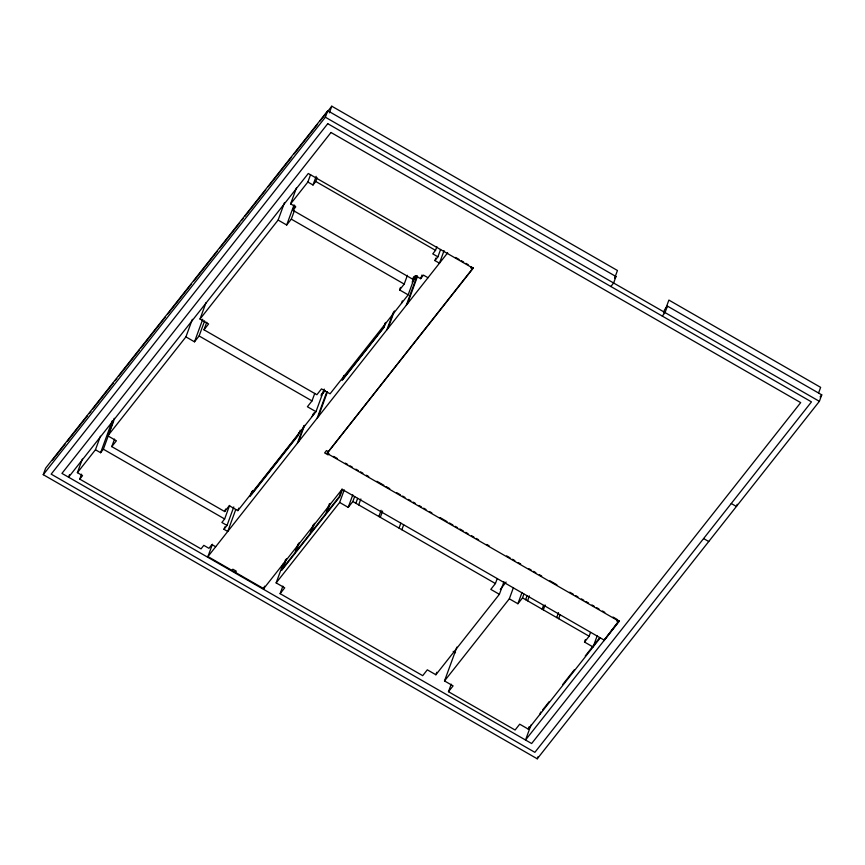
<?xml version="1.0" encoding="UTF-8"?>
<svg xmlns="http://www.w3.org/2000/svg" width="865" height="865" viewBox="0 0 865 865"><rect width="100%" height="100%" fill="white"/><g stroke="black" fill="none" stroke-linecap="round" stroke-linejoin="round"><path stroke-width="1.3" d="M663.477 312.849L664.655 309.605L667.423 306.102L821.75 394.862L819.382 401.338L537.251 758.8L43.25 474.68L45.618 468.203L327.749 110.742L615.988 276.519L613.62 282.996L610.852 286.499M69.503 474.701L68.584 477.21L308.297 173.487L473.123 268.28L327.035 453.379L619.156 621.384L525.531 740.018L531.034 724.967M215.688 546.734L211.914 544.561L208.952 548.324L203.805 545.361L201.037 548.875L79.764 479.124L82.532 475.62L77.385 472.658L82.348 459.099M79.764 479.124L81.57 474.193M77.385 472.658L95.453 449.768L100.416 436.209M95.453 449.768L100.6 452.719L112.331 420.671M324.224 389.109L315.974 411.675L237.864 510.642L229.29 505.711L224.684 511.55L111.78 446.621L116.397 440.772L107.822 435.841L114.245 418.292M100.6 452.719L103.367 449.216L113.737 420.866M111.78 446.621L114.537 439.096M107.822 435.841L185.921 336.885L192.344 319.336M415.049 276.054L408.172 294.857L330.062 393.824L321.488 388.893L316.882 394.732L203.978 329.792L208.595 323.953L200.02 319.023L205.978 302.728M185.921 336.885L194.495 341.816L202.756 319.25M194.495 341.816L199.112 335.977L204.616 320.926M203.978 329.792L206.735 322.277M200.02 319.023L278.119 220.067L284.542 202.518M428.002 277.73L423.472 275.124L420.65 278.692L415.514 275.73L412.746 279.233L292.986 210.357L295.754 206.854L290.608 203.891L296.468 187.867M43.25 474.68L325.37 117.218L327.749 110.742M278.119 220.067L286.693 224.997L294.035 204.94M292.986 210.357L294.792 205.427M329.338 112.861L331.782 106.2L617.448 270.496L614.604 278.271L615.988 276.519M286.693 224.997L291.3 219.148L294.511 210.379M290.608 203.891L307.864 182.028L310.567 174.633M307.864 182.028L313 184.991L316.157 176.363M313 184.991L315.768 181.488L317.12 177.79M207.687 557.222L212.444 544.247M224.684 511.55L225.603 509.042M235.788 509.463L227.744 531.467L223.97 529.293L227.019 525.433L221.873 522.471L224.641 518.968L229.603 505.409M223.97 529.293L224.868 526.85M227.019 525.433L233.788 506.944M237.864 510.642L238.783 508.133M251.78 491.601L249.963 496.575L298.403 435.192L300.231 430.219M252.645 490.509L251.283 494.239L297.982 435.073L298.89 432.576M315.974 411.675L307.399 406.745L312.006 400.906L314.763 393.38M297.398 443.204L303.907 425.645M298.576 441.712L304.556 425.375M312.189 416.465L313.087 414.011M313.357 414.984L314.265 412.497M317.174 418.152L326.829 391.759M318.352 416.66L327.327 392.137M263.457 589.292L264.593 586.178M343.924 375.529L342.129 380.449L383.974 327.424L385.768 322.515M344.227 375.442L342.897 379.086L383.725 327.359L385.498 322.504M503.971 581.777L499.375 594.309L435.884 674.754L427.31 669.824L422.704 675.662L280.119 593.66L284.726 587.822L276.151 582.891L283.028 564.088M285.634 559.504L281.633 570.435L339.761 496.791L342.432 489.504M286.445 558.812L283.212 567.656L294.933 552.811L298.166 543.966M327.035 453.379L473.36 267.631L473.123 268.28M280.119 593.66L282.866 586.146M299.301 542.528L296.068 551.373L309.962 533.77L313.195 524.925M408.172 294.857L399.598 289.926L400.506 287.418M314.471 523.314L311.238 532.148L325.77 513.734L329.468 503.635M386.86 329.846L393.445 312.189M388.028 328.376L394.429 310.957M399.598 289.926L404.204 284.088L407.415 275.308M401.457 303.356L402.355 300.912M330.203 503.376L326.97 512.21L339.253 496.64L342.032 489.071M412.746 279.233L413.643 276.768M406.334 305.172L417.103 275.74L412.108 282.077M407.502 303.702L417.503 276.368M420.65 278.692L422.001 274.994M276.151 582.891L339.642 502.446L344.238 489.904M444.059 250.645L439.463 263.198L434.933 260.592L437.906 256.829L432.76 253.867L435.528 250.363L436.879 246.666M434.933 260.592L435.852 258.084M437.906 256.829L440.609 249.434M339.642 502.446L348.217 507.377L352.801 494.834M348.217 507.377L352.834 501.527L354.661 496.521M355.85 503.268L357.656 498.348M447.4 253.488L447.638 252.84L207.924 556.573L263.695 588.643L342.064 489.341L604.127 640.068L603.9 640.716L618.626 621.081M358.683 504.901L360.856 498.975M378.859 516.502L381.141 510.285M380.308 517.335L382.579 511.118M399.035 528.104L400.852 523.13M401.868 529.737L403.674 524.817M435.884 674.754L436.803 672.246M600.072 638.121L528.277 729.109L519.703 724.178L515.097 730.028L448.47 691.708L453.087 685.869L444.513 680.939L456.893 647.096M448.47 691.708L451.227 684.183M499.375 594.309L490.801 589.379L495.418 583.54L497.245 578.523M444.513 680.939L509.323 598.807L513.453 587.53M509.323 598.807L517.897 603.738L522.028 592.46M517.897 603.738L522.514 597.899L523.887 594.136M525.639 599.694L526.99 595.985M527.574 600.818L529.369 595.909M542.139 609.187L543.49 605.511M543.317 609.868L545.112 604.959M666.039 307.854L668.883 300.079L820.636 387.358L818.604 392.905M667.423 306.102L665.055 312.579L662.287 316.082M556.703 617.567L558.498 612.658M558.649 618.68L560.001 614.972M528.277 729.109L529.196 726.611M539.846 714.436L540.733 712.014M537.251 758.8L538.052 756.637M597.218 635.71L593.087 646.988L584.524 642.057L585.432 639.549M584.524 642.057L589.13 636.218L590.503 632.456M619.156 621.384L619.394 620.735M737.196 504.317L736.407 506.468L731.26 503.517M52.419 460.158L64.962 444.264M67.47 441.085L87.549 415.654M89.225 413.535L90.89 411.416M92.566 409.296L113.477 382.795M115.153 380.676L116.818 378.556M118.494 376.437L139.406 349.947M141.082 347.827L165.334 317.098M167.842 313.919L191.262 284.239M193.771 281.06L217.191 251.391M219.699 248.212L239.778 222.77M241.443 220.651L243.119 218.531M244.795 216.412L265.706 189.922M268.215 186.743L291.635 157.073M294.143 153.894L317.563 124.214M320.072 121.035L331.782 106.2M321.25 394.57L324.472 390.493M321.045 395.716L325.089 390.591M413.092 279.957L416.389 275.773M231.939 570.381L232.858 569.213L236.286 571.181L235.367 572.349M471.652 266.647L470.722 267.815L472.441 268.799M328.992 453.714L328.073 454.882L324.635 452.914L326.483 450.579L328.203 451.562M500.284 589.433L506.101 582.059M542.593 710.014L549.286 701.537M562.661 684.572L574.371 669.737M585.248 655.962L599.467 637.948M604.127 640.068L616.875 623.924M820.096 396.959L821.75 394.862M325.37 117.218L819.382 401.338M455.639 257.446L459.077 259.413M461.359 260.733L463.64 262.041M465.932 263.36L468.214 264.679M315.768 181.488L435.528 250.363M291.3 219.148L404.204 284.088M703.602 538.56L708.749 541.512M199.112 335.977L312.006 400.906M333.663 456.406L337.177 458.428M345.351 463.132L347.687 464.473M350.033 465.813L352.369 467.165M355.872 469.176L358.207 470.528M360.543 471.868L362.889 473.209M366.392 475.231L368.728 476.572M376.913 481.275L383.919 485.308M386.255 486.66L389.769 488.671M396.776 492.704L400.29 494.726M402.625 496.067L404.961 497.407M408.464 499.429L410.799 500.77M413.146 502.122L415.481 503.462M418.984 505.474L421.32 506.825M423.655 508.166L426.002 509.507M429.505 511.529L431.84 512.869M440.026 517.573L447.032 521.606M449.378 522.957L452.882 524.968M455.217 526.32L457.553 527.661M459.888 529.002L463.402 531.024M465.738 532.364L468.073 533.705M471.576 535.727L473.923 537.068M476.258 538.419L478.594 539.76M486.779 544.463L489.114 545.804M506.641 555.892L510.145 557.903M512.491 559.255L514.826 560.596M518.33 562.618L520.665 563.958M528.85 568.662L531.186 570.003M533.521 571.354L535.868 572.695M539.371 574.717L541.706 576.058M549.891 580.761L556.898 584.794M569.754 592.19L573.268 594.212M575.603 595.553L577.939 596.893M581.442 598.915L583.778 600.256M586.124 601.597L588.46 602.948M591.963 604.959L594.298 606.311M596.634 607.652L598.98 608.992M602.483 611.014L604.819 612.355M613.004 617.059L617.675 619.751L616.756 620.919L618.464 621.903M522.514 597.899L589.13 636.218M352.834 501.527L495.418 583.54M103.367 449.216L224.641 518.968M453.174 651.367L455.509 652.707M327.749 123.684L51.165 474.139L534.873 752.334L811.467 401.879L327.749 123.684M330.992 132.486L61.945 473.393L531.64 743.532L800.687 402.625L330.992 132.486"/></g></svg>
